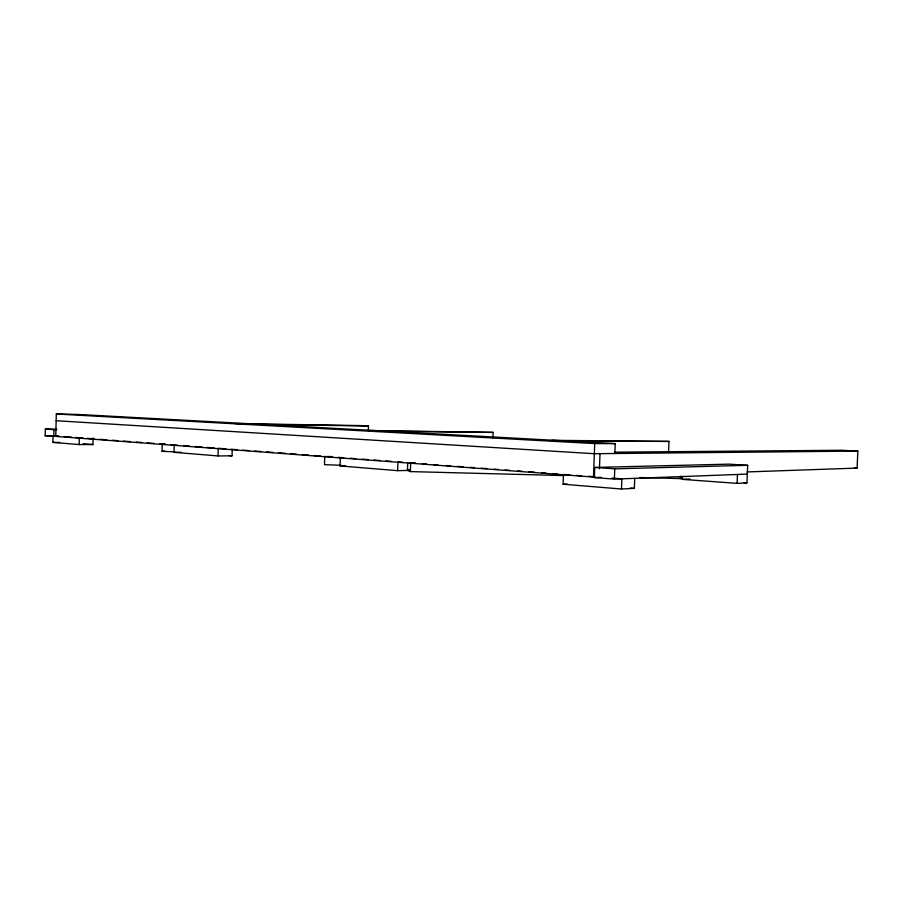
<?xml version="1.0" encoding="UTF-8"?>
<svg xmlns="http://www.w3.org/2000/svg" width="903" height="903" viewBox="0 0 903 903"><rect width="100%" height="100%" fill="white"/><g stroke="black" fill="none" stroke-linecap="round" stroke-linejoin="round"><path stroke-width="1.35" d="M59.361 436.409L45.15 435.72L45.319 429.049L56.517 429.162M93.077 437.82L92.896 444.558L79.171 444.558L52.893 442.402L53.063 435.765L58.593 436.194M53.751 436.375L53.932 429.659L45.319 429.049M614.853 453.509L615.248 443.61L77.861 414.432L56.325 413.992L55.738 436.386L595.72 477.224M79.171 444.558L79.351 437.763L82.094 437.774M174.697 451.816L162.032 451.353L162.235 444.039L165.057 444.141M232.229 449.502L232.037 455.823L218.041 455.936L173.997 452.335L174.211 444.942M218.041 455.936L218.266 448.272M324.764 456.331L324.493 464.661L341.086 465.282M410.097 470.373L397.647 470.666L340.047 465.937L340.318 457.516M368.334 430.2L368.469 426.024L359.529 425.561L235.48 423.575M397.647 470.666L397.941 461.873M407.693 462.968L407.445 470.429L410.368 471.592L563.878 475.576M410.368 471.592L410.673 462.742M492.948 437.876L493.151 432.402L368.48 430.505M634.741 478.342L634.346 488.376L621.49 489.008L563.1 484.222L563.472 474.402M593.44 477.303L594.738 443.587L615.248 443.61M747.3 474.098L614.367 479.109L594.355 477.585L594.75 467.438L729.093 464.142L747.673 465.305L746.928 482.891L737.096 483.365L682.216 479.346L682.318 476.886M599.445 468.826L600.032 453.656M614.367 479.109L614.774 468.838L747.673 465.305M621.49 489.008L621.885 478.827L612.155 478.082M668.536 452.527L668.976 441.42L551.789 440.314M639.934 477.54L680.772 478.601L680.873 476.163M737.096 483.365L737.469 474.47M747.142 471.93L857.094 468.093L857.85 451.094L841.461 450.258L614.458 452.177M162.032 451.353L164.775 451.003M563.1 484.222L567.061 484.064M682.216 479.346L689.858 479.03M594.355 477.585L601.353 477.337M340.047 465.937L345.623 465.835M857.85 451.094L594.355 453.712L56.144 420.719M173.997 452.335L180.972 452.29M52.893 442.402L59.711 442.414M552.365 441.025L668.976 441.42M45.15 435.72L53.548 435.777M53.932 429.659L56.731 429.681M369.372 430.991L493.151 432.402M252.806 424.207L368.469 426.024M412.084 462.776L414.895 462.855M328.906 456.489L331.672 456.591M56.325 413.992L594.738 443.587M854.362 467.923L857.094 468.093M594.75 467.438L614.774 468.838M744.14 482.687L746.928 482.891M64.124 436.612L71.506 437.165M75.717 437.481L83.008 438.034M87.196 438.35L94.183 438.881M99.567 439.287L106.746 439.829M112.198 440.246L117.909 440.675M123.429 441.093L130.472 441.635M136.048 442.052L141.669 442.481M147.234 442.899L154.3 443.429M159.797 443.847L165.52 444.287M170.972 444.694L177.947 445.224M183.761 445.664L189.382 446.093M194.867 446.5L202.001 447.041M206.956 447.414L214.135 447.967M218.842 448.317L225.863 448.847M230.807 449.22L237.083 449.694M242.704 450.123L249.047 450.608M254.657 451.026L260.944 451.5M266.554 451.929L272.898 452.414M278.508 452.832L285.529 453.362M290.416 453.735L296.748 454.22M302.358 454.638L308.657 455.112M314.267 455.541L320.599 456.015M326.209 456.444L332.507 456.918M338.117 457.347L343.738 457.776M350.071 458.25L355.782 458.679M361.979 459.153L368.424 459.638M373.819 460.045L380.219 460.53M385.829 460.959L391.507 461.388M398.46 461.918L402.749 462.234M409.691 462.765L415.391 463.194M422.322 463.724L426.622 464.04M433.542 464.571L437.865 464.898M446.172 465.53L450.507 465.858M457.403 466.377L463.149 466.806M470.023 467.325L474.38 467.664M481.254 468.183L486.864 468.601M493.885 469.131L498.264 469.47M505.104 469.989L509.495 470.316M517.735 470.937L522.137 471.276M528.966 471.795L534.779 472.235M541.597 472.743L546.022 473.082M552.817 473.601L557.253 473.928M564.86 474.504L569.895 474.888M576.678 475.407L581.555 475.768M588.508 476.299L593.519 476.682M83.189 443.768L92.896 444.558M229.283 455.597L232.037 455.823M407.276 470L410.075 470.226M630.204 488.049L634.346 488.376M678.446 478.195L680.772 478.601"/></g></svg>
